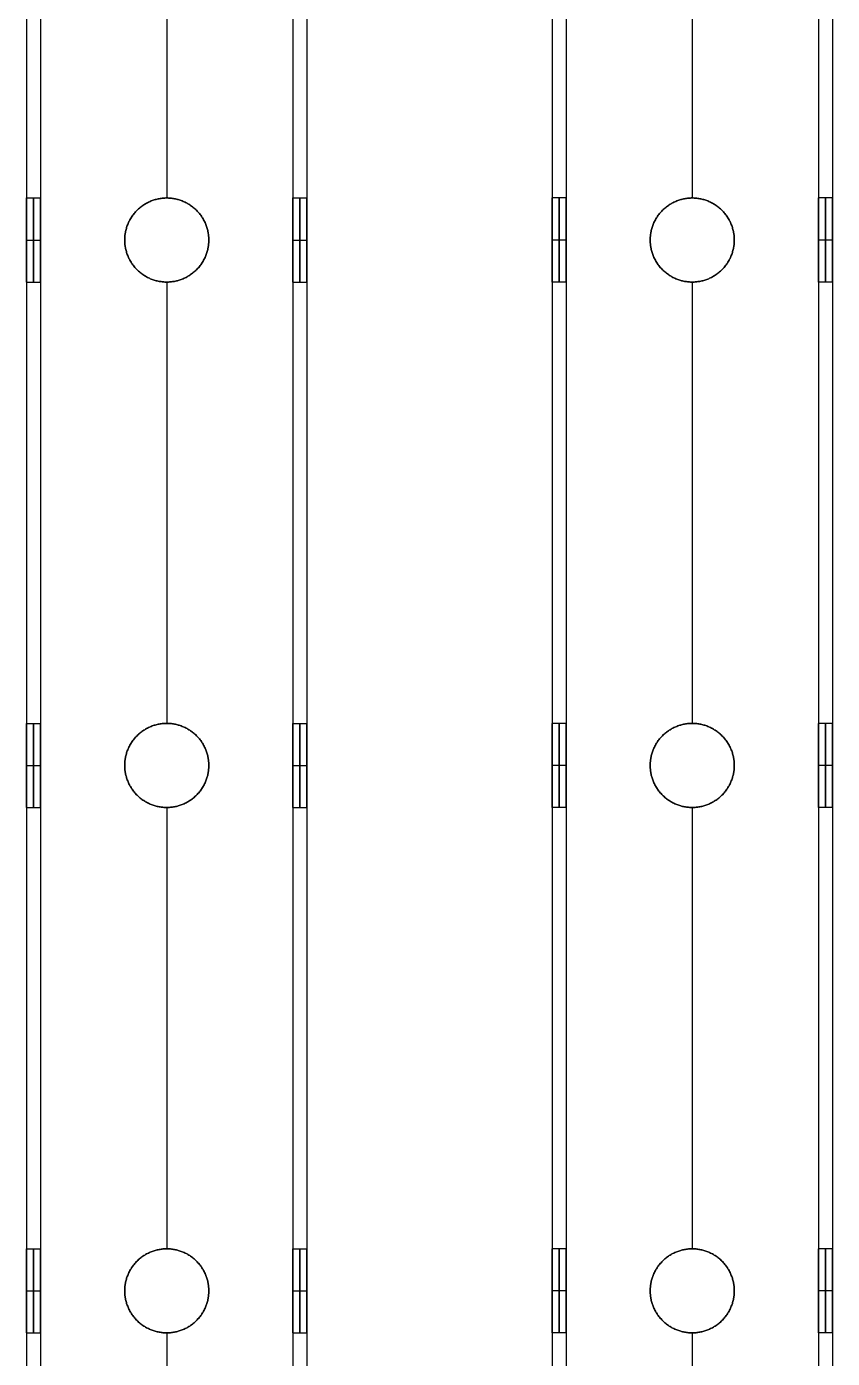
# Model space of a CAD drawing. Header units: millimetres. Extents: x -5956 to -4640, y -5088 to -3772.
# Drawn here: x -5355.6 to -5240.6, y -4327 to -4136.9 of the extents above; entities that cross this region are included whole.
import ezdxf

# ---------------------------------------------------------------- set-up
doc = ezdxf.new("R2010")
doc.units = ezdxf.units.MM
doc.header["$MEASUREMENT"] = 0
doc.layers.add('staal', color=5, linetype='Continuous', true_color=0x0000ff)

msp = doc.modelspace()

# ---------------------------------------------------------------- linework, layer by layer
at = {"layer": 'staal'}
for p, q in [((-5355.61, -4161.39, -404.81), (-5353.61, -4161.39, -404.81)), ((-5335.61, -4161.39, -422.81), (-5335.61, -4161.39, -424.81)), ((-5335.61, -4161.39, -384.81), (-5335.61, -4161.39, -386.81)), ((-5317.61, -4161.39, -404.81), (-5315.61, -4161.39, -404.81)), ((-5278.61, -4161.39, 1641.01), (-5280.61, -4161.39, 1641.01)), ((-5260.61, -4161.39, 1623.01), (-5260.61, -4161.39, 1621.01)), ((-5260.61, -4161.39, 1661.01), (-5260.61, -4161.39, 1659.01)), ((-5240.61, -4161.39, 1641.01), (-5242.61, -4161.39, 1641.01)), ((-5355.61, -4167.39, -398.81), (-5353.61, -4167.39, -398.81)), ((-5355.61, -4167.39, -410.81), (-5353.61, -4167.39, -410.81)), ((-5341.61, -4167.39, -422.81), (-5341.61, -4167.39, -424.81)), ((-5341.61, -4167.39, -384.81), (-5341.61, -4167.39, -386.81)), ((-5329.61, -4167.39, -422.81), (-5329.61, -4167.39, -424.81)), ((-5329.61, -4167.39, -384.81), (-5329.61, -4167.39, -386.81)), ((-5317.61, -4167.39, -398.81), (-5315.61, -4167.39, -398.81)), ((-5317.61, -4167.39, -410.81), (-5315.61, -4167.39, -410.81)), ((-5278.61, -4167.39, 1647.01), (-5280.61, -4167.39, 1647.01)), ((-5278.61, -4167.39, 1635.01), (-5280.61, -4167.39, 1635.01)), ((-5266.61, -4167.39, 1623.01), (-5266.61, -4167.39, 1621.01)), ((-5266.61, -4167.39, 1661.01), (-5266.61, -4167.39, 1659.01)), ((-5254.61, -4167.39, 1623.01), (-5254.61, -4167.39, 1621.01)), ((-5254.61, -4167.39, 1661.01), (-5254.61, -4167.39, 1659.01)), ((-5240.61, -4167.39, 1647.01), (-5242.61, -4167.39, 1647.01)), ((-5240.61, -4167.39, 1635.01), (-5242.61, -4167.39, 1635.01)), ((-5355.61, -4173.39, -404.81), (-5353.61, -4173.39, -404.81)), ((-5335.61, -4173.39, -422.81), (-5335.61, -4173.39, -424.81)), ((-5335.61, -4173.39, -384.81), (-5335.61, -4173.39, -386.81)), ((-5317.61, -4173.39, -404.81), (-5315.61, -4173.39, -404.81)), ((-5278.61, -4173.39, 1641.01), (-5280.61, -4173.39, 1641.01)), ((-5260.61, -4173.39, 1623.01), (-5260.61, -4173.39, 1621.01)), ((-5260.61, -4173.39, 1661.01), (-5260.61, -4173.39, 1659.01)), ((-5240.61, -4173.39, 1641.01), (-5242.61, -4173.39, 1641.01)), ((-5355.61, -4236.39, -404.81), (-5353.61, -4236.39, -404.81)), ((-5335.61, -4236.39, -422.81), (-5335.61, -4236.39, -424.81)), ((-5335.61, -4236.39, -384.81), (-5335.61, -4236.39, -386.81)), ((-5317.61, -4236.39, -404.81), (-5315.61, -4236.39, -404.81)), ((-5278.61, -4236.39, 1641.01), (-5280.61, -4236.39, 1641.01)), ((-5260.61, -4236.39, 1623.01), (-5260.61, -4236.39, 1621.01)), ((-5260.61, -4236.39, 1661.01), (-5260.61, -4236.39, 1659.01)), ((-5240.61, -4236.39, 1641.01), (-5242.61, -4236.39, 1641.01)), ((-5355.61, -4242.39, -398.81), (-5353.61, -4242.39, -398.81)), ((-5355.61, -4242.39, -410.81), (-5353.61, -4242.39, -410.81)), ((-5341.61, -4242.39, -422.81), (-5341.61, -4242.39, -424.81)), ((-5341.61, -4242.39, -384.81), (-5341.61, -4242.39, -386.81)), ((-5329.61, -4242.39, -422.81), (-5329.61, -4242.39, -424.81)), ((-5329.61, -4242.39, -384.81), (-5329.61, -4242.39, -386.81)), ((-5317.61, -4242.39, -398.81), (-5315.61, -4242.39, -398.81)), ((-5317.61, -4242.39, -410.81), (-5315.61, -4242.39, -410.81)), ((-5278.61, -4242.39, 1647.01), (-5280.61, -4242.39, 1647.01)), ((-5278.61, -4242.39, 1635.01), (-5280.61, -4242.39, 1635.01)), ((-5266.61, -4242.39, 1623.01), (-5266.61, -4242.39, 1621.01)), ((-5266.61, -4242.39, 1661.01), (-5266.61, -4242.39, 1659.01)), ((-5254.61, -4242.39, 1623.01), (-5254.61, -4242.39, 1621.01)), ((-5254.61, -4242.39, 1661.01), (-5254.61, -4242.39, 1659.01)), ((-5240.61, -4242.39, 1647.01), (-5242.61, -4242.39, 1647.01)), ((-5240.61, -4242.39, 1635.01), (-5242.61, -4242.39, 1635.01)), ((-5355.61, -4248.39, -404.81), (-5353.61, -4248.39, -404.81)), ((-5335.61, -4248.39, -422.81), (-5335.61, -4248.39, -424.81)), ((-5335.61, -4248.39, -384.81), (-5335.61, -4248.39, -386.81)), ((-5317.61, -4248.39, -404.81), (-5315.61, -4248.39, -404.81)), ((-5278.61, -4248.39, 1641.01), (-5280.61, -4248.39, 1641.01)), ((-5260.61, -4248.39, 1623.01), (-5260.61, -4248.39, 1621.01)), ((-5260.61, -4248.39, 1661.01), (-5260.61, -4248.39, 1659.01)), ((-5240.61, -4248.39, 1641.01), (-5242.61, -4248.39, 1641.01)), ((-5355.61, -4311.39, -404.81), (-5353.61, -4311.39, -404.81)), ((-5335.61, -4311.39, -422.81), (-5335.61, -4311.39, -424.81)), ((-5335.61, -4311.39, -384.81), (-5335.61, -4311.39, -386.81)), ((-5317.61, -4311.39, -404.81), (-5315.61, -4311.39, -404.81)), ((-5278.61, -4311.39, 1641.01), (-5280.61, -4311.39, 1641.01)), ((-5260.61, -4311.39, 1623.01), (-5260.61, -4311.39, 1621.01)), ((-5260.61, -4311.39, 1661.01), (-5260.61, -4311.39, 1659.01)), ((-5240.61, -4311.39, 1641.01), (-5242.61, -4311.39, 1641.01)), ((-5355.61, -4317.39, -398.81), (-5353.61, -4317.39, -398.81)), ((-5355.61, -4317.39, -410.81), (-5353.61, -4317.39, -410.81)), ((-5341.61, -4317.39, -422.81), (-5341.61, -4317.39, -424.81)), ((-5341.61, -4317.39, -384.81), (-5341.61, -4317.39, -386.81)), ((-5329.61, -4317.39, -422.81), (-5329.61, -4317.39, -424.81)), ((-5329.61, -4317.39, -384.81), (-5329.61, -4317.39, -386.81)), ((-5317.61, -4317.39, -398.81), (-5315.61, -4317.39, -398.81)), ((-5317.61, -4317.39, -410.81), (-5315.61, -4317.39, -410.81)), ((-5278.61, -4317.39, 1647.01), (-5280.61, -4317.39, 1647.01)), ((-5278.61, -4317.39, 1635.01), (-5280.61, -4317.39, 1635.01)), ((-5266.61, -4317.39, 1623.01), (-5266.61, -4317.39, 1621.01)), ((-5266.61, -4317.39, 1661.01), (-5266.61, -4317.39, 1659.01)), ((-5254.61, -4317.39, 1623.01), (-5254.61, -4317.39, 1621.01)), ((-5254.61, -4317.39, 1661.01), (-5254.61, -4317.39, 1659.01)), ((-5240.61, -4317.39, 1647.01), (-5242.61, -4317.39, 1647.01)), ((-5240.61, -4317.39, 1635.01), (-5242.61, -4317.39, 1635.01)), ((-5355.61, -4323.39, -404.81), (-5353.61, -4323.39, -404.81)), ((-5335.61, -4323.39, -422.81), (-5335.61, -4323.39, -424.81)), ((-5335.61, -4323.39, -384.81), (-5335.61, -4323.39, -386.81)), ((-5317.61, -4323.39, -404.81), (-5315.61, -4323.39, -404.81)), ((-5278.61, -4323.39, 1641.01), (-5280.61, -4323.39, 1641.01)), ((-5260.61, -4323.39, 1623.01), (-5260.61, -4323.39, 1621.01)), ((-5260.61, -4323.39, 1661.01), (-5260.61, -4323.39, 1659.01)), ((-5240.61, -4323.39, 1641.01), (-5242.61, -4323.39, 1641.01))]:
    msp.add_line(p, q, dxfattribs=at)
for points in [[(-5355.61, -3811.89, -424.81), (-5355.61, -4129.64, -424.81), (-5355.61, -4447.39, -424.81)], [(-5355.61, -3811.89, -384.81), (-5355.61, -4129.64, -384.81), (-5355.61, -4447.39, -384.81)], [(-5353.61, -3811.89, -422.81), (-5353.61, -4129.64, -422.81), (-5353.61, -4447.39, -422.81)], [(-5353.61, -3811.89, -386.81), (-5353.61, -4129.64, -386.81), (-5353.61, -4447.39, -386.81)], [(-5317.61, -3811.89, -422.81), (-5317.61, -4129.64, -422.81), (-5317.61, -4447.39, -422.81)], [(-5317.61, -3811.89, -386.81), (-5317.61, -4129.64, -386.81), (-5317.61, -4447.39, -386.81)], [(-5315.61, -3811.89, -424.81), (-5315.61, -4129.64, -424.81), (-5315.61, -4447.39, -424.81)], [(-5315.61, -3811.89, -384.81), (-5315.61, -4129.64, -384.81), (-5315.61, -4447.39, -384.81)], [(-5280.61, -3811.89, 1621.01), (-5280.61, -4129.64, 1621.01), (-5280.61, -4447.39, 1621.01)], [(-5280.61, -3811.89, 1661.01), (-5280.61, -4129.64, 1661.01), (-5280.61, -4447.39, 1661.01)], [(-5278.61, -3811.89, 1623.01), (-5278.61, -4129.64, 1623.01), (-5278.61, -4447.39, 1623.01)], [(-5278.61, -3811.89, 1659.01), (-5278.61, -4129.64, 1659.01), (-5278.61, -4447.39, 1659.01)], [(-5242.61, -3811.89, 1623.01), (-5242.61, -4129.64, 1623.01), (-5242.61, -4447.39, 1623.01)], [(-5242.61, -3811.89, 1659.01), (-5242.61, -4129.64, 1659.01), (-5242.61, -4447.39, 1659.01)], [(-5240.61, -3811.89, 1621.01), (-5240.61, -4129.64, 1621.01), (-5240.61, -4447.39, 1621.01)], [(-5240.61, -3811.89, 1661.01), (-5240.61, -4129.64, 1661.01), (-5240.61, -4447.39, 1661.01)], [(-5355.61, -4098.39, -404.81), (-5355.61, -4129.89, -404.81), (-5355.61, -4161.39, -404.81)], [(-5353.61, -4098.39, -404.81), (-5353.61, -4129.89, -404.81), (-5353.61, -4161.39, -404.81)], [(-5335.61, -4098.39, -424.81), (-5335.61, -4129.89, -424.81), (-5335.61, -4161.39, -424.81)], [(-5335.61, -4098.39, -384.81), (-5335.61, -4129.89, -384.81), (-5335.61, -4161.39, -384.81)], [(-5335.61, -4098.39, -422.81), (-5335.61, -4129.89, -422.81), (-5335.61, -4161.39, -422.81)], [(-5335.61, -4098.39, -386.81), (-5335.61, -4129.89, -386.81), (-5335.61, -4161.39, -386.81)], [(-5317.61, -4098.39, -404.81), (-5317.61, -4129.89, -404.81), (-5317.61, -4161.39, -404.81)], [(-5315.61, -4098.39, -404.81), (-5315.61, -4129.89, -404.81), (-5315.61, -4161.39, -404.81)], [(-5280.61, -4098.39, 1641.01), (-5280.61, -4129.89, 1641.01), (-5280.61, -4161.39, 1641.01)], [(-5278.61, -4098.39, 1641.01), (-5278.61, -4129.89, 1641.01), (-5278.61, -4161.39, 1641.01)], [(-5260.61, -4098.39, 1621.01), (-5260.61, -4129.89, 1621.01), (-5260.61, -4161.39, 1621.01)], [(-5260.61, -4098.39, 1661.01), (-5260.61, -4129.89, 1661.01), (-5260.61, -4161.39, 1661.01)], [(-5260.61, -4098.39, 1623.01), (-5260.61, -4129.89, 1623.01), (-5260.61, -4161.39, 1623.01)], [(-5260.61, -4098.39, 1659.01), (-5260.61, -4129.89, 1659.01), (-5260.61, -4161.39, 1659.01)], [(-5242.61, -4098.39, 1641.01), (-5242.61, -4129.89, 1641.01), (-5242.61, -4161.39, 1641.01)], [(-5240.61, -4098.39, 1641.01), (-5240.61, -4129.89, 1641.01), (-5240.61, -4161.39, 1641.01)], [(-5355.61, -4173.39, -404.81), (-5355.61, -4204.89, -404.81), (-5355.61, -4236.39, -404.81)], [(-5353.61, -4173.39, -404.81), (-5353.61, -4204.89, -404.81), (-5353.61, -4236.39, -404.81)], [(-5335.61, -4173.39, -424.81), (-5335.61, -4204.89, -424.81), (-5335.61, -4236.39, -424.81)], [(-5335.61, -4173.39, -384.81), (-5335.61, -4204.89, -384.81), (-5335.61, -4236.39, -384.81)], [(-5335.61, -4173.39, -422.81), (-5335.61, -4204.89, -422.81), (-5335.61, -4236.39, -422.81)], [(-5335.61, -4173.39, -386.81), (-5335.61, -4204.89, -386.81), (-5335.61, -4236.39, -386.81)], [(-5317.61, -4173.39, -404.81), (-5317.61, -4204.89, -404.81), (-5317.61, -4236.39, -404.81)], [(-5315.61, -4173.39, -404.81), (-5315.61, -4204.89, -404.81), (-5315.61, -4236.39, -404.81)], [(-5280.61, -4173.39, 1641.01), (-5280.61, -4204.89, 1641.01), (-5280.61, -4236.39, 1641.01)], [(-5278.61, -4173.39, 1641.01), (-5278.61, -4204.89, 1641.01), (-5278.61, -4236.39, 1641.01)], [(-5260.61, -4173.39, 1621.01), (-5260.61, -4204.89, 1621.01), (-5260.61, -4236.39, 1621.01)], [(-5260.61, -4173.39, 1661.01), (-5260.61, -4204.89, 1661.01), (-5260.61, -4236.39, 1661.01)], [(-5260.61, -4173.39, 1623.01), (-5260.61, -4204.89, 1623.01), (-5260.61, -4236.39, 1623.01)], [(-5260.61, -4173.39, 1659.01), (-5260.61, -4204.89, 1659.01), (-5260.61, -4236.39, 1659.01)], [(-5242.61, -4173.39, 1641.01), (-5242.61, -4204.89, 1641.01), (-5242.61, -4236.39, 1641.01)], [(-5240.61, -4173.39, 1641.01), (-5240.61, -4204.89, 1641.01), (-5240.61, -4236.39, 1641.01)], [(-5355.61, -4248.39, -404.81), (-5355.61, -4279.89, -404.81), (-5355.61, -4311.39, -404.81)], [(-5353.61, -4248.39, -404.81), (-5353.61, -4279.89, -404.81), (-5353.61, -4311.39, -404.81)], [(-5335.61, -4248.39, -424.81), (-5335.61, -4279.89, -424.81), (-5335.61, -4311.39, -424.81)], [(-5335.61, -4248.39, -384.81), (-5335.61, -4279.89, -384.81), (-5335.61, -4311.39, -384.81)], [(-5335.61, -4248.39, -422.81), (-5335.61, -4279.89, -422.81), (-5335.61, -4311.39, -422.81)], [(-5335.61, -4248.39, -386.81), (-5335.61, -4279.89, -386.81), (-5335.61, -4311.39, -386.81)], [(-5317.61, -4248.39, -404.81), (-5317.61, -4279.89, -404.81), (-5317.61, -4311.39, -404.81)], [(-5315.61, -4248.39, -404.81), (-5315.61, -4279.89, -404.81), (-5315.61, -4311.39, -404.81)], [(-5280.61, -4248.39, 1641.01), (-5280.61, -4279.89, 1641.01), (-5280.61, -4311.39, 1641.01)], [(-5278.61, -4248.39, 1641.01), (-5278.61, -4279.89, 1641.01), (-5278.61, -4311.39, 1641.01)], [(-5260.61, -4248.39, 1621.01), (-5260.61, -4279.89, 1621.01), (-5260.61, -4311.39, 1621.01)], [(-5260.61, -4248.39, 1661.01), (-5260.61, -4279.89, 1661.01), (-5260.61, -4311.39, 1661.01)], [(-5260.61, -4248.39, 1623.01), (-5260.61, -4279.89, 1623.01), (-5260.61, -4311.39, 1623.01)], [(-5260.61, -4248.39, 1659.01), (-5260.61, -4279.89, 1659.01), (-5260.61, -4311.39, 1659.01)], [(-5242.61, -4248.39, 1641.01), (-5242.61, -4279.89, 1641.01), (-5242.61, -4311.39, 1641.01)], [(-5240.61, -4248.39, 1641.01), (-5240.61, -4279.89, 1641.01), (-5240.61, -4311.39, 1641.01)], [(-5355.61, -4323.39, -404.81), (-5355.61, -4354.89, -404.81), (-5355.61, -4386.39, -404.81)], [(-5353.61, -4323.39, -404.81), (-5353.61, -4354.89, -404.81), (-5353.61, -4386.39, -404.81)], [(-5335.61, -4323.39, -424.81), (-5335.61, -4354.89, -424.81), (-5335.61, -4386.39, -424.81)], [(-5335.61, -4323.39, -384.81), (-5335.61, -4354.89, -384.81), (-5335.61, -4386.39, -384.81)], [(-5335.61, -4323.39, -422.81), (-5335.61, -4354.89, -422.81), (-5335.61, -4386.39, -422.81)], [(-5335.61, -4323.39, -386.81), (-5335.61, -4354.89, -386.81), (-5335.61, -4386.39, -386.81)], [(-5317.61, -4323.39, -404.81), (-5317.61, -4354.89, -404.81), (-5317.61, -4386.39, -404.81)], [(-5315.61, -4323.39, -404.81), (-5315.61, -4354.89, -404.81), (-5315.61, -4386.39, -404.81)], [(-5280.61, -4323.39, 1641.01), (-5280.61, -4354.89, 1641.01), (-5280.61, -4386.39, 1641.01)], [(-5278.61, -4323.39, 1641.01), (-5278.61, -4354.89, 1641.01), (-5278.61, -4386.39, 1641.01)], [(-5260.61, -4323.39, 1621.01), (-5260.61, -4354.89, 1621.01), (-5260.61, -4386.39, 1621.01)], [(-5260.61, -4323.39, 1661.01), (-5260.61, -4354.89, 1661.01), (-5260.61, -4386.39, 1661.01)], [(-5260.61, -4323.39, 1623.01), (-5260.61, -4354.89, 1623.01), (-5260.61, -4386.39, 1623.01)], [(-5260.61, -4323.39, 1659.01), (-5260.61, -4354.89, 1659.01), (-5260.61, -4386.39, 1659.01)], [(-5242.61, -4323.39, 1641.01), (-5242.61, -4354.89, 1641.01), (-5242.61, -4386.39, 1641.01)], [(-5240.61, -4323.39, 1641.01), (-5240.61, -4354.89, 1641.01), (-5240.61, -4386.39, 1641.01)]]:
    msp.add_open_spline(points, degree=2, dxfattribs=at)
for points, weights, knots in [([(-5355.61, -4167.39, -398.81), (-5355.61, -4173.39, -398.81), (-5355.61, -4173.39, -404.81), (-5355.61, -4173.39, -410.81), (-5355.61, -4167.39, -410.81), (-5355.61, -4161.39, -410.81), (-5355.61, -4161.39, -404.81), (-5355.61, -4161.39, -398.81), (-5355.61, -4167.39, -398.81)], [1, 0.707106781187, 1, 0.707106781187, 1, 0.707106781187, 1, 0.707106781187, 1], [0, 0, 0, 7.853982, 7.853982, 15.707963, 15.707963, 23.561945, 23.561945, 31.415927, 31.415927, 31.415927]), ([(-5354.61, -4167.39, -398.81), (-5354.61, -4173.39, -398.81), (-5354.61, -4173.39, -404.81), (-5354.61, -4173.39, -410.81), (-5354.61, -4167.39, -410.81), (-5354.61, -4161.39, -410.81), (-5354.61, -4161.39, -404.81), (-5354.61, -4161.39, -398.81), (-5354.61, -4167.39, -398.81)], [1, 0.707106781187, 1, 0.707106781187, 1, 0.707106781187, 1, 0.707106781187, 1], [0, 0, 0, 7.853982, 7.853982, 15.707963, 15.707963, 23.561945, 23.561945, 31.415927, 31.415927, 31.415927]), ([(-5353.61, -4167.39, -398.81), (-5353.61, -4161.39, -398.81), (-5353.61, -4161.39, -404.81), (-5353.61, -4161.39, -410.81), (-5353.61, -4167.39, -410.81), (-5353.61, -4173.39, -410.81), (-5353.61, -4173.39, -404.81), (-5353.61, -4173.39, -398.81), (-5353.61, -4167.39, -398.81)], [1, 0.707106781187, 1, 0.707106781187, 1, 0.707106781187, 1, 0.707106851018, 0.999999860338], [-31.415927, -31.415927, -31.415927, -23.561944, -23.561944, -15.707962, -15.707962, -7.85398, -7.85398, 0, 0, 0]), ([(-5329.61, -4167.39, -424.81), (-5329.61, -4161.39, -424.81), (-5335.61, -4161.39, -424.81), (-5341.61, -4161.39, -424.81), (-5341.61, -4167.39, -424.81), (-5341.61, -4173.39, -424.81), (-5335.61, -4173.39, -424.81), (-5329.61, -4173.39, -424.81), (-5329.61, -4167.39, -424.81)], [1, 0.707106781187, 1, 0.707106781187, 1, 0.707106781187, 1, 0.707106781187, 1], [-31.415927, -31.415927, -31.415927, -23.561945, -23.561945, -15.707963, -15.707963, -7.853982, -7.853982, 0, 0, 0]), ([(-5329.61, -4167.39, -384.81), (-5329.61, -4173.39, -384.81), (-5335.61, -4173.39, -384.81), (-5341.61, -4173.39, -384.81), (-5341.61, -4167.39, -384.81), (-5341.61, -4161.39, -384.81), (-5335.61, -4161.39, -384.81), (-5329.61, -4161.39, -384.81), (-5329.61, -4167.39, -384.81)], [1, 0.707106781187, 1, 0.707106781187, 1, 0.707106781187, 1, 0.707106781187, 1], [0, 0, 0, 7.853982, 7.853982, 15.707963, 15.707963, 23.561945, 23.561945, 31.415927, 31.415927, 31.415927]), ([(-5329.61, -4167.39, -422.81), (-5329.61, -4173.39, -422.81), (-5335.61, -4173.39, -422.81), (-5341.61, -4173.39, -422.81), (-5341.61, -4167.39, -422.81), (-5341.61, -4161.39, -422.81), (-5335.61, -4161.39, -422.81), (-5329.61, -4161.39, -422.81), (-5329.61, -4167.39, -422.81)], [1, 0.707106781187, 1, 0.707106781187, 1, 0.707106781187, 1, 0.707106781187, 1], [0, 0, 0, 7.853982, 7.853982, 15.707963, 15.707963, 23.561945, 23.561945, 31.415927, 31.415927, 31.415927]), ([(-5329.61, -4167.39, -386.81), (-5329.61, -4161.39, -386.81), (-5335.61, -4161.39, -386.81), (-5341.61, -4161.39, -386.81), (-5341.61, -4167.39, -386.81), (-5341.61, -4173.39, -386.81), (-5335.61, -4173.39, -386.81), (-5329.61, -4173.39, -386.81), (-5329.61, -4167.39, -386.81)], [1, 0.707106781187, 1, 0.707106781187, 1, 0.707106781187, 1, 0.707106781187, 1], [-31.415927, -31.415927, -31.415927, -23.561945, -23.561945, -15.707963, -15.707963, -7.853982, -7.853982, 0, 0, 0]), ([(-5329.61, -4167.39, -423.81), (-5329.61, -4173.39, -423.81), (-5335.61, -4173.39, -423.81), (-5341.61, -4173.39, -423.81), (-5341.61, -4167.39, -423.81), (-5341.61, -4161.39, -423.81), (-5335.61, -4161.39, -423.81), (-5329.61, -4161.39, -423.81), (-5329.61, -4167.39, -423.81)], [1, 0.707106781187, 1, 0.707106781187, 1, 0.707106781187, 1, 0.707106781187, 1], [0, 0, 0, 7.853982, 7.853982, 15.707963, 15.707963, 23.561945, 23.561945, 31.415927, 31.415927, 31.415927]), ([(-5329.61, -4167.39, -385.81), (-5329.61, -4173.39, -385.81), (-5335.61, -4173.39, -385.81), (-5341.61, -4173.39, -385.81), (-5341.61, -4167.39, -385.81), (-5341.61, -4161.39, -385.81), (-5335.61, -4161.39, -385.81), (-5329.61, -4161.39, -385.81), (-5329.61, -4167.39, -385.81)], [1, 0.707106781187, 1, 0.707106781187, 1, 0.707106781187, 1, 0.707106781187, 1], [0, 0, 0, 7.853982, 7.853982, 15.707963, 15.707963, 23.561945, 23.561945, 31.415927, 31.415927, 31.415927]), ([(-5317.61, -4167.39, -398.81), (-5317.61, -4173.39, -398.81), (-5317.61, -4173.39, -404.81), (-5317.61, -4173.39, -410.81), (-5317.61, -4167.39, -410.81), (-5317.61, -4161.39, -410.81), (-5317.61, -4161.39, -404.81), (-5317.61, -4161.39, -398.81), (-5317.61, -4167.39, -398.81)], [1, 0.707106781187, 1, 0.707106781187, 1, 0.707106781187, 1, 0.707106781187, 1], [0, 0, 0, 7.853982, 7.853982, 15.707963, 15.707963, 23.561945, 23.561945, 31.415927, 31.415927, 31.415927]), ([(-5316.61, -4167.39, -398.81), (-5316.61, -4173.39, -398.81), (-5316.61, -4173.39, -404.81), (-5316.61, -4173.39, -410.81), (-5316.61, -4167.39, -410.81), (-5316.61, -4161.39, -410.81), (-5316.61, -4161.39, -404.81), (-5316.61, -4161.39, -398.81), (-5316.61, -4167.39, -398.81)], [1, 0.707106781187, 1, 0.707106781187, 1, 0.707106781187, 1, 0.707106781187, 1], [0, 0, 0, 7.853982, 7.853982, 15.707963, 15.707963, 23.561945, 23.561945, 31.415927, 31.415927, 31.415927]), ([(-5315.61, -4167.39, -398.81), (-5315.61, -4161.39, -398.81), (-5315.61, -4161.39, -404.81), (-5315.61, -4161.39, -410.81), (-5315.61, -4167.39, -410.81), (-5315.61, -4173.39, -410.81), (-5315.61, -4173.39, -404.81), (-5315.61, -4173.39, -398.81), (-5315.61, -4167.39, -398.81)], [1, 0.707106781187, 1, 0.707106781187, 1, 0.707106781187, 1, 0.707106781187, 1], [-31.415927, -31.415927, -31.415927, -23.561945, -23.561945, -15.707963, -15.707963, -7.853982, -7.853982, 0, 0, 0]), ([(-5280.61, -4167.39, 1647.01), (-5280.61, -4161.39, 1647.01), (-5280.61, -4161.39, 1641.01), (-5280.61, -4161.39, 1635.01), (-5280.61, -4167.39, 1635.01), (-5280.61, -4173.39, 1635.01), (-5280.61, -4173.39, 1641.01), (-5280.61, -4173.39, 1647.01), (-5280.61, -4167.39, 1647.01)], [1, 0.707106781187, 1, 0.707106781187, 1, 0.707106781187, 1, 0.707106781187, 1], [-31.415927, -31.415927, -31.415927, -23.561945, -23.561945, -15.707963, -15.707963, -7.853982, -7.853982, 0, 0, 0]), ([(-5279.61, -4167.39, 1647.01), (-5279.61, -4173.39, 1647.01), (-5279.61, -4173.39, 1641.01), (-5279.61, -4173.39, 1635.01), (-5279.61, -4167.39, 1635.01), (-5279.61, -4161.39, 1635.01), (-5279.61, -4161.39, 1641.01), (-5279.61, -4161.39, 1647.01), (-5279.61, -4167.39, 1647.01)], [1, 0.707106781187, 1, 0.707106781187, 1, 0.707106781187, 1, 0.707106781187, 1], [0, 0, 0, 7.853982, 7.853982, 15.707963, 15.707963, 23.561945, 23.561945, 31.415927, 31.415927, 31.415927]), ([(-5278.61, -4167.39, 1647.01), (-5278.61, -4173.39, 1647.01), (-5278.61, -4173.39, 1641.01), (-5278.61, -4173.39, 1635.01), (-5278.61, -4167.39, 1635.01), (-5278.61, -4161.39, 1635.01), (-5278.61, -4161.39, 1641.01), (-5278.61, -4161.39, 1647.01), (-5278.61, -4167.39, 1647.01)], [1, 0.707106781187, 1, 0.707106781187, 1, 0.707106781187, 1, 0.707106781187, 1], [0, 0, 0, 7.853982, 7.853982, 15.707963, 15.707963, 23.561945, 23.561945, 31.415927, 31.415927, 31.415927]), ([(-5266.61, -4167.39, 1621.01), (-5266.61, -4161.39, 1621.01), (-5260.61, -4161.39, 1621.01), (-5254.61, -4161.39, 1621.01), (-5254.61, -4167.39, 1621.01), (-5254.61, -4173.39, 1621.01), (-5260.61, -4173.39, 1621.01), (-5266.61, -4173.39, 1621.01), (-5266.61, -4167.39, 1621.01)], [1, 0.707106781187, 1, 0.707106781187, 1, 0.707106781187, 1, 0.707106781187, 1], [-31.415927, -31.415927, -31.415927, -23.561945, -23.561945, -15.707963, -15.707963, -7.853982, -7.853982, 0, 0, 0]), ([(-5266.61, -4167.39, 1661.01), (-5266.61, -4173.39, 1661.01), (-5260.61, -4173.39, 1661.01), (-5254.61, -4173.39, 1661.01), (-5254.61, -4167.39, 1661.01), (-5254.61, -4161.39, 1661.01), (-5260.61, -4161.39, 1661.01), (-5266.61, -4161.39, 1661.01), (-5266.61, -4167.39, 1661.01)], [1, 0.707106781187, 1, 0.707106781187, 1, 0.707106781187, 1, 0.707106781187, 1], [0, 0, 0, 7.853982, 7.853982, 15.707963, 15.707963, 23.561945, 23.561945, 31.415927, 31.415927, 31.415927]), ([(-5266.61, -4167.39, 1623.01), (-5266.61, -4173.39, 1623.01), (-5260.61, -4173.39, 1623.01), (-5254.61, -4173.39, 1623.01), (-5254.61, -4167.39, 1623.01), (-5254.61, -4161.39, 1623.01), (-5260.61, -4161.39, 1623.01), (-5266.61, -4161.39, 1623.01), (-5266.61, -4167.39, 1623.01)], [1, 0.707106781187, 1, 0.707106781187, 1, 0.707106781187, 1, 0.707106781187, 1], [0, 0, 0, 7.853982, 7.853982, 15.707963, 15.707963, 23.561945, 23.561945, 31.415927, 31.415927, 31.415927]), ([(-5266.61, -4167.39, 1659.01), (-5266.61, -4161.39, 1659.01), (-5260.61, -4161.39, 1659.01), (-5254.61, -4161.39, 1659.01), (-5254.61, -4167.39, 1659.01), (-5254.61, -4173.39, 1659.01), (-5260.61, -4173.39, 1659.01), (-5266.61, -4173.39, 1659.01), (-5266.61, -4167.39, 1659.01)], [1, 0.707106781187, 1, 0.707106781187, 1, 0.707106781187, 1, 0.707106781187, 1], [-31.415927, -31.415927, -31.415927, -23.561945, -23.561945, -15.707963, -15.707963, -7.853982, -7.853982, 0, 0, 0]), ([(-5266.61, -4167.39, 1622.01), (-5266.61, -4173.39, 1622.01), (-5260.61, -4173.39, 1622.01), (-5254.61, -4173.39, 1622.01), (-5254.61, -4167.39, 1622.01), (-5254.61, -4161.39, 1622.01), (-5260.61, -4161.39, 1622.01), (-5266.61, -4161.39, 1622.01), (-5266.61, -4167.39, 1622.01)], [1, 0.707106781187, 1, 0.707106781187, 1, 0.707106781187, 1, 0.707106781187, 1], [0, 0, 0, 7.853982, 7.853982, 15.707963, 15.707963, 23.561945, 23.561945, 31.415927, 31.415927, 31.415927]), ([(-5266.61, -4167.39, 1660.01), (-5266.61, -4173.39, 1660.01), (-5260.61, -4173.39, 1660.01), (-5254.61, -4173.39, 1660.01), (-5254.61, -4167.39, 1660.01), (-5254.61, -4161.39, 1660.01), (-5260.61, -4161.39, 1660.01), (-5266.61, -4161.39, 1660.01), (-5266.61, -4167.39, 1660.01)], [1, 0.707106781187, 1, 0.707106781187, 1, 0.707106781187, 1, 0.707106781187, 1], [0, 0, 0, 7.853982, 7.853982, 15.707963, 15.707963, 23.561945, 23.561945, 31.415927, 31.415927, 31.415927]), ([(-5242.61, -4167.39, 1647.01), (-5242.61, -4161.39, 1647.01), (-5242.61, -4161.39, 1641.01), (-5242.61, -4161.39, 1635.01), (-5242.61, -4167.39, 1635.01), (-5242.61, -4173.39, 1635.01), (-5242.61, -4173.39, 1641.01), (-5242.61, -4173.39, 1647.01), (-5242.61, -4167.39, 1647.01)], [1, 0.707106781187, 1, 0.707106781187, 1, 0.707106781187, 1, 0.707106851018, 0.999999860338], [-31.415927, -31.415927, -31.415927, -23.561944, -23.561944, -15.707962, -15.707962, -7.85398, -7.85398, 0, 0, 0]), ([(-5241.61, -4167.39, 1647.01), (-5241.61, -4173.39, 1647.01), (-5241.61, -4173.39, 1641.01), (-5241.61, -4173.39, 1635.01), (-5241.61, -4167.39, 1635.01), (-5241.61, -4161.39, 1635.01), (-5241.61, -4161.39, 1641.01), (-5241.61, -4161.39, 1647.01), (-5241.61, -4167.39, 1647.01)], [1, 0.707106781187, 1, 0.707106781187, 1, 0.707106781187, 1, 0.707106781187, 1], [0, 0, 0, 7.853982, 7.853982, 15.707963, 15.707963, 23.561945, 23.561945, 31.415927, 31.415927, 31.415927]), ([(-5240.61, -4167.39, 1647.01), (-5240.61, -4173.39, 1647.01), (-5240.61, -4173.39, 1641.01), (-5240.61, -4173.39, 1635.01), (-5240.61, -4167.39, 1635.01), (-5240.61, -4161.39, 1635.01), (-5240.61, -4161.39, 1641.01), (-5240.61, -4161.39, 1647.01), (-5240.61, -4167.39, 1647.01)], [1, 0.707106781187, 1, 0.707106781187, 1, 0.707106781187, 1, 0.707106781187, 1], [0, 0, 0, 7.853982, 7.853982, 15.707963, 15.707963, 23.561945, 23.561945, 31.415927, 31.415927, 31.415927]), ([(-5355.61, -4242.39, -398.81), (-5355.61, -4248.39, -398.81), (-5355.61, -4248.39, -404.81), (-5355.61, -4248.39, -410.81), (-5355.61, -4242.39, -410.81), (-5355.61, -4236.39, -410.81), (-5355.61, -4236.39, -404.81), (-5355.61, -4236.39, -398.81), (-5355.61, -4242.39, -398.81)], [1, 0.707106781187, 1, 0.707106781187, 1, 0.707106781187, 1, 0.707106781187, 1], [0, 0, 0, 7.853982, 7.853982, 15.707963, 15.707963, 23.561945, 23.561945, 31.415927, 31.415927, 31.415927]), ([(-5354.61, -4242.39, -398.81), (-5354.61, -4248.39, -398.81), (-5354.61, -4248.39, -404.81), (-5354.61, -4248.39, -410.81), (-5354.61, -4242.39, -410.81), (-5354.61, -4236.39, -410.81), (-5354.61, -4236.39, -404.81), (-5354.61, -4236.39, -398.81), (-5354.61, -4242.39, -398.81)], [1, 0.707106781187, 1, 0.707106781187, 1, 0.707106781187, 1, 0.707106781187, 1], [0, 0, 0, 7.853982, 7.853982, 15.707963, 15.707963, 23.561945, 23.561945, 31.415927, 31.415927, 31.415927]), ([(-5353.61, -4242.39, -398.81), (-5353.61, -4236.39, -398.81), (-5353.61, -4236.39, -404.81), (-5353.61, -4236.39, -410.81), (-5353.61, -4242.39, -410.81), (-5353.61, -4248.39, -410.81), (-5353.61, -4248.39, -404.81), (-5353.61, -4248.39, -398.81), (-5353.61, -4242.39, -398.81)], [1, 0.707106781187, 1, 0.707106781187, 1, 0.707106781187, 1, 0.707106851018, 0.999999860338], [-31.415927, -31.415927, -31.415927, -23.561944, -23.561944, -15.707962, -15.707962, -7.85398, -7.85398, 0, 0, 0]), ([(-5329.61, -4242.39, -424.81), (-5329.61, -4236.39, -424.81), (-5335.61, -4236.39, -424.81), (-5341.61, -4236.39, -424.81), (-5341.61, -4242.39, -424.81), (-5341.61, -4248.39, -424.81), (-5335.61, -4248.39, -424.81), (-5329.61, -4248.39, -424.81), (-5329.61, -4242.39, -424.81)], [1, 0.707106781187, 1, 0.707106781187, 1, 0.707106781187, 1, 0.707106781187, 1], [-31.415927, -31.415927, -31.415927, -23.561945, -23.561945, -15.707963, -15.707963, -7.853982, -7.853982, 0, 0, 0]), ([(-5329.61, -4242.39, -384.81), (-5329.61, -4248.39, -384.81), (-5335.61, -4248.39, -384.81), (-5341.61, -4248.39, -384.81), (-5341.61, -4242.39, -384.81), (-5341.61, -4236.39, -384.81), (-5335.61, -4236.39, -384.81), (-5329.61, -4236.39, -384.81), (-5329.61, -4242.39, -384.81)], [1, 0.707106781187, 1, 0.707106781187, 1, 0.707106781187, 1, 0.707106781187, 1], [0, 0, 0, 7.853982, 7.853982, 15.707963, 15.707963, 23.561945, 23.561945, 31.415927, 31.415927, 31.415927]), ([(-5329.61, -4242.39, -422.81), (-5329.61, -4248.39, -422.81), (-5335.61, -4248.39, -422.81), (-5341.61, -4248.39, -422.81), (-5341.61, -4242.39, -422.81), (-5341.61, -4236.39, -422.81), (-5335.61, -4236.39, -422.81), (-5329.61, -4236.39, -422.81), (-5329.61, -4242.39, -422.81)], [1, 0.707106781187, 1, 0.707106781187, 1, 0.707106781187, 1, 0.707106781187, 1], [0, 0, 0, 7.853982, 7.853982, 15.707963, 15.707963, 23.561945, 23.561945, 31.415927, 31.415927, 31.415927]), ([(-5329.61, -4242.39, -386.81), (-5329.61, -4236.39, -386.81), (-5335.61, -4236.39, -386.81), (-5341.61, -4236.39, -386.81), (-5341.61, -4242.39, -386.81), (-5341.61, -4248.39, -386.81), (-5335.61, -4248.39, -386.81), (-5329.61, -4248.39, -386.81), (-5329.61, -4242.39, -386.81)], [1, 0.707106781187, 1, 0.707106781187, 1, 0.707106781187, 1, 0.707106781187, 1], [-31.415927, -31.415927, -31.415927, -23.561945, -23.561945, -15.707963, -15.707963, -7.853982, -7.853982, 0, 0, 0]), ([(-5329.61, -4242.39, -423.81), (-5329.61, -4248.39, -423.81), (-5335.61, -4248.39, -423.81), (-5341.61, -4248.39, -423.81), (-5341.61, -4242.39, -423.81), (-5341.61, -4236.39, -423.81), (-5335.61, -4236.39, -423.81), (-5329.61, -4236.39, -423.81), (-5329.61, -4242.39, -423.81)], [1, 0.707106781187, 1, 0.707106781187, 1, 0.707106781187, 1, 0.707106781187, 1], [0, 0, 0, 7.853982, 7.853982, 15.707963, 15.707963, 23.561945, 23.561945, 31.415927, 31.415927, 31.415927]), ([(-5329.61, -4242.39, -385.81), (-5329.61, -4248.39, -385.81), (-5335.61, -4248.39, -385.81), (-5341.61, -4248.39, -385.81), (-5341.61, -4242.39, -385.81), (-5341.61, -4236.39, -385.81), (-5335.61, -4236.39, -385.81), (-5329.61, -4236.39, -385.81), (-5329.61, -4242.39, -385.81)], [1, 0.707106781187, 1, 0.707106781187, 1, 0.707106781187, 1, 0.707106781187, 1], [0, 0, 0, 7.853982, 7.853982, 15.707963, 15.707963, 23.561945, 23.561945, 31.415927, 31.415927, 31.415927]), ([(-5317.61, -4242.39, -398.81), (-5317.61, -4248.39, -398.81), (-5317.61, -4248.39, -404.81), (-5317.61, -4248.39, -410.81), (-5317.61, -4242.39, -410.81), (-5317.61, -4236.39, -410.81), (-5317.61, -4236.39, -404.81), (-5317.61, -4236.39, -398.81), (-5317.61, -4242.39, -398.81)], [0.999999860338, 0.707106851018, 1, 0.707106781187, 1, 0.707106781187, 1, 0.707106851018, 0.999999860338], [0, 0, 0, 7.853981, 7.853981, 15.707963, 15.707963, 23.561946, 23.561946, 31.415927, 31.415927, 31.415927]), ([(-5316.61, -4242.39, -398.81), (-5316.61, -4248.39, -398.81), (-5316.61, -4248.39, -404.81), (-5316.61, -4248.39, -410.81), (-5316.61, -4242.39, -410.81), (-5316.61, -4236.39, -410.81), (-5316.61, -4236.39, -404.81), (-5316.61, -4236.39, -398.81), (-5316.61, -4242.39, -398.81)], [1, 0.707106781187, 1, 0.707106781187, 1, 0.707106781187, 1, 0.707106781187, 1], [0, 0, 0, 7.853982, 7.853982, 15.707963, 15.707963, 23.561945, 23.561945, 31.415927, 31.415927, 31.415927]), ([(-5315.61, -4242.39, -398.81), (-5315.61, -4236.39, -398.81), (-5315.61, -4236.39, -404.81), (-5315.61, -4236.39, -410.81), (-5315.61, -4242.39, -410.81), (-5315.61, -4248.39, -410.81), (-5315.61, -4248.39, -404.81), (-5315.61, -4248.39, -398.81), (-5315.61, -4242.39, -398.81)], [1, 0.707106781187, 1, 0.707106781187, 1, 0.707106781187, 1, 0.707106781187, 1], [-31.415927, -31.415927, -31.415927, -23.561945, -23.561945, -15.707963, -15.707963, -7.853982, -7.853982, 0, 0, 0]), ([(-5280.61, -4242.39, 1647.01), (-5280.61, -4236.39, 1647.01), (-5280.61, -4236.39, 1641.01), (-5280.61, -4236.39, 1635.01), (-5280.61, -4242.39, 1635.01), (-5280.61, -4248.39, 1635.01), (-5280.61, -4248.39, 1641.01), (-5280.61, -4248.39, 1647.01), (-5280.61, -4242.39, 1647.01)], [1, 0.707106781187, 1, 0.707106781187, 1, 0.707106781187, 1, 0.707106781187, 1], [-31.415927, -31.415927, -31.415927, -23.561945, -23.561945, -15.707963, -15.707963, -7.853982, -7.853982, 0, 0, 0]), ([(-5279.61, -4242.39, 1647.01), (-5279.61, -4248.39, 1647.01), (-5279.61, -4248.39, 1641.01), (-5279.61, -4248.39, 1635.01), (-5279.61, -4242.39, 1635.01), (-5279.61, -4236.39, 1635.01), (-5279.61, -4236.39, 1641.01), (-5279.61, -4236.39, 1647.01), (-5279.61, -4242.39, 1647.01)], [1, 0.707106781187, 1, 0.707106781187, 1, 0.707106781187, 1, 0.707106781187, 1], [0, 0, 0, 7.853982, 7.853982, 15.707963, 15.707963, 23.561945, 23.561945, 31.415927, 31.415927, 31.415927]), ([(-5278.61, -4242.39, 1647.01), (-5278.61, -4248.39, 1647.01), (-5278.61, -4248.39, 1641.01), (-5278.61, -4248.39, 1635.01), (-5278.61, -4242.39, 1635.01), (-5278.61, -4236.39, 1635.01), (-5278.61, -4236.39, 1641.01), (-5278.61, -4236.39, 1647.01), (-5278.61, -4242.39, 1647.01)], [0.999999860338, 0.707106851018, 1, 0.707106781187, 1, 0.707106781187, 1, 0.707106851018, 0.999999860338], [0, 0, 0, 7.853981, 7.853981, 15.707963, 15.707963, 23.561946, 23.561946, 31.415927, 31.415927, 31.415927]), ([(-5266.61, -4242.39, 1621.01), (-5266.61, -4236.39, 1621.01), (-5260.61, -4236.39, 1621.01), (-5254.61, -4236.39, 1621.01), (-5254.61, -4242.39, 1621.01), (-5254.61, -4248.39, 1621.01), (-5260.61, -4248.39, 1621.01), (-5266.61, -4248.39, 1621.01), (-5266.61, -4242.39, 1621.01)], [1, 0.707106781187, 1, 0.707106781187, 1, 0.707106781187, 1, 0.707106781187, 1], [-31.415927, -31.415927, -31.415927, -23.561945, -23.561945, -15.707963, -15.707963, -7.853982, -7.853982, 0, 0, 0]), ([(-5266.61, -4242.39, 1661.01), (-5266.61, -4248.39, 1661.01), (-5260.61, -4248.39, 1661.01), (-5254.61, -4248.39, 1661.01), (-5254.61, -4242.39, 1661.01), (-5254.61, -4236.39, 1661.01), (-5260.61, -4236.39, 1661.01), (-5266.61, -4236.39, 1661.01), (-5266.61, -4242.39, 1661.01)], [1, 0.707106781187, 1, 0.707106781187, 1, 0.707106781187, 1, 0.707106781187, 1], [0, 0, 0, 7.853982, 7.853982, 15.707963, 15.707963, 23.561945, 23.561945, 31.415927, 31.415927, 31.415927]), ([(-5266.61, -4242.39, 1623.01), (-5266.61, -4248.39, 1623.01), (-5260.61, -4248.39, 1623.01), (-5254.61, -4248.39, 1623.01), (-5254.61, -4242.39, 1623.01), (-5254.61, -4236.39, 1623.01), (-5260.61, -4236.39, 1623.01), (-5266.61, -4236.39, 1623.01), (-5266.61, -4242.39, 1623.01)], [1, 0.707106781187, 1, 0.707106781187, 1, 0.707106781187, 1, 0.707106781187, 1], [0, 0, 0, 7.853982, 7.853982, 15.707963, 15.707963, 23.561945, 23.561945, 31.415927, 31.415927, 31.415927]), ([(-5266.61, -4242.39, 1659.01), (-5266.61, -4236.39, 1659.01), (-5260.61, -4236.39, 1659.01), (-5254.61, -4236.39, 1659.01), (-5254.61, -4242.39, 1659.01), (-5254.61, -4248.39, 1659.01), (-5260.61, -4248.39, 1659.01), (-5266.61, -4248.39, 1659.01), (-5266.61, -4242.39, 1659.01)], [1, 0.707106781187, 1, 0.707106781187, 1, 0.707106781187, 1, 0.707106781187, 1], [-31.415927, -31.415927, -31.415927, -23.561945, -23.561945, -15.707963, -15.707963, -7.853982, -7.853982, 0, 0, 0]), ([(-5266.61, -4242.39, 1622.01), (-5266.61, -4248.39, 1622.01), (-5260.61, -4248.39, 1622.01), (-5254.61, -4248.39, 1622.01), (-5254.61, -4242.39, 1622.01), (-5254.61, -4236.39, 1622.01), (-5260.61, -4236.39, 1622.01), (-5266.61, -4236.39, 1622.01), (-5266.61, -4242.39, 1622.01)], [1, 0.707106781187, 1, 0.707106781187, 1, 0.707106781187, 1, 0.707106781187, 1], [0, 0, 0, 7.853982, 7.853982, 15.707963, 15.707963, 23.561945, 23.561945, 31.415927, 31.415927, 31.415927]), ([(-5266.61, -4242.39, 1660.01), (-5266.61, -4248.39, 1660.01), (-5260.61, -4248.39, 1660.01), (-5254.61, -4248.39, 1660.01), (-5254.61, -4242.39, 1660.01), (-5254.61, -4236.39, 1660.01), (-5260.61, -4236.39, 1660.01), (-5266.61, -4236.39, 1660.01), (-5266.61, -4242.39, 1660.01)], [1, 0.707106781187, 1, 0.707106781187, 1, 0.707106781187, 1, 0.707106781187, 1], [0, 0, 0, 7.853982, 7.853982, 15.707963, 15.707963, 23.561945, 23.561945, 31.415927, 31.415927, 31.415927]), ([(-5242.61, -4242.39, 1647.01), (-5242.61, -4236.39, 1647.01), (-5242.61, -4236.39, 1641.01), (-5242.61, -4236.39, 1635.01), (-5242.61, -4242.39, 1635.01), (-5242.61, -4248.39, 1635.01), (-5242.61, -4248.39, 1641.01), (-5242.61, -4248.39, 1647.01), (-5242.61, -4242.39, 1647.01)], [1, 0.707106781187, 1, 0.707106781187, 1, 0.707106781187, 1, 0.707106851018, 0.999999860338], [-31.415927, -31.415927, -31.415927, -23.561944, -23.561944, -15.707962, -15.707962, -7.85398, -7.85398, 0, 0, 0]), ([(-5241.61, -4242.39, 1647.01), (-5241.61, -4248.39, 1647.01), (-5241.61, -4248.39, 1641.01), (-5241.61, -4248.39, 1635.01), (-5241.61, -4242.39, 1635.01), (-5241.61, -4236.39, 1635.01), (-5241.61, -4236.39, 1641.01), (-5241.61, -4236.39, 1647.01), (-5241.61, -4242.39, 1647.01)], [1, 0.707106781187, 1, 0.707106781187, 1, 0.707106781187, 1, 0.707106781187, 1], [0, 0, 0, 7.853982, 7.853982, 15.707963, 15.707963, 23.561945, 23.561945, 31.415927, 31.415927, 31.415927]), ([(-5240.61, -4242.39, 1647.01), (-5240.61, -4248.39, 1647.01), (-5240.61, -4248.39, 1641.01), (-5240.61, -4248.39, 1635.01), (-5240.61, -4242.39, 1635.01), (-5240.61, -4236.39, 1635.01), (-5240.61, -4236.39, 1641.01), (-5240.61, -4236.39, 1647.01), (-5240.61, -4242.39, 1647.01)], [1, 0.707106781187, 1, 0.707106781187, 1, 0.707106781187, 1, 0.707106781187, 1], [0, 0, 0, 7.853982, 7.853982, 15.707963, 15.707963, 23.561945, 23.561945, 31.415927, 31.415927, 31.415927]), ([(-5355.61, -4317.39, -398.81), (-5355.61, -4323.39, -398.81), (-5355.61, -4323.39, -404.81), (-5355.61, -4323.39, -410.81), (-5355.61, -4317.39, -410.81), (-5355.61, -4311.39, -410.81), (-5355.61, -4311.39, -404.81), (-5355.61, -4311.39, -398.81), (-5355.61, -4317.39, -398.81)], [1, 0.707106781187, 1, 0.707106781187, 1, 0.707106781187, 1, 0.707106781187, 1], [0, 0, 0, 7.853982, 7.853982, 15.707963, 15.707963, 23.561945, 23.561945, 31.415927, 31.415927, 31.415927]), ([(-5354.61, -4317.39, -398.81), (-5354.61, -4323.39, -398.81), (-5354.61, -4323.39, -404.81), (-5354.61, -4323.39, -410.81), (-5354.61, -4317.39, -410.81), (-5354.61, -4311.39, -410.81), (-5354.61, -4311.39, -404.81), (-5354.61, -4311.39, -398.81), (-5354.61, -4317.39, -398.81)], [1, 0.707106781187, 1, 0.707106781187, 1, 0.707106781187, 1, 0.707106781187, 1], [0, 0, 0, 7.853982, 7.853982, 15.707963, 15.707963, 23.561945, 23.561945, 31.415927, 31.415927, 31.415927]), ([(-5353.61, -4317.39, -398.81), (-5353.61, -4311.39, -398.81), (-5353.61, -4311.39, -404.81), (-5353.61, -4311.39, -410.81), (-5353.61, -4317.39, -410.81), (-5353.61, -4323.39, -410.81), (-5353.61, -4323.39, -404.81), (-5353.61, -4323.39, -398.81), (-5353.61, -4317.39, -398.81)], [1, 0.707106781187, 1, 0.707106781187, 1, 0.707106781187, 1, 0.707106781187, 1], [-31.415927, -31.415927, -31.415927, -23.561945, -23.561945, -15.707963, -15.707963, -7.853982, -7.853982, 0, 0, 0]), ([(-5329.61, -4317.39, -424.81), (-5329.61, -4311.39, -424.81), (-5335.61, -4311.39, -424.81), (-5341.61, -4311.39, -424.81), (-5341.61, -4317.39, -424.81), (-5341.61, -4323.39, -424.81), (-5335.61, -4323.39, -424.81), (-5329.61, -4323.39, -424.81), (-5329.61, -4317.39, -424.81)], [1, 0.707106781187, 1, 0.707106781187, 1, 0.707106781187, 1, 0.707106781187, 1], [-31.415927, -31.415927, -31.415927, -23.561945, -23.561945, -15.707963, -15.707963, -7.853982, -7.853982, 0, 0, 0]), ([(-5329.61, -4317.39, -384.81), (-5329.61, -4323.39, -384.81), (-5335.61, -4323.39, -384.81), (-5341.61, -4323.39, -384.81), (-5341.61, -4317.39, -384.81), (-5341.61, -4311.39, -384.81), (-5335.61, -4311.39, -384.81), (-5329.61, -4311.39, -384.81), (-5329.61, -4317.39, -384.81)], [1, 0.707106781187, 1, 0.707106781187, 1, 0.707106781187, 1, 0.707106781187, 1], [0, 0, 0, 7.853982, 7.853982, 15.707963, 15.707963, 23.561945, 23.561945, 31.415927, 31.415927, 31.415927]), ([(-5329.61, -4317.39, -422.81), (-5329.61, -4323.39, -422.81), (-5335.61, -4323.39, -422.81), (-5341.61, -4323.39, -422.81), (-5341.61, -4317.39, -422.81), (-5341.61, -4311.39, -422.81), (-5335.61, -4311.39, -422.81), (-5329.61, -4311.39, -422.81), (-5329.61, -4317.39, -422.81)], [1, 0.707106781187, 1, 0.707106781187, 1, 0.707106781187, 1, 0.707106781187, 1], [0, 0, 0, 7.853982, 7.853982, 15.707963, 15.707963, 23.561945, 23.561945, 31.415927, 31.415927, 31.415927]), ([(-5329.61, -4317.39, -386.81), (-5329.61, -4311.39, -386.81), (-5335.61, -4311.39, -386.81), (-5341.61, -4311.39, -386.81), (-5341.61, -4317.39, -386.81), (-5341.61, -4323.39, -386.81), (-5335.61, -4323.39, -386.81), (-5329.61, -4323.39, -386.81), (-5329.61, -4317.39, -386.81)], [1, 0.707106781187, 1, 0.707106781187, 1, 0.707106781187, 1, 0.707106781187, 1], [-31.415927, -31.415927, -31.415927, -23.561945, -23.561945, -15.707963, -15.707963, -7.853982, -7.853982, 0, 0, 0]), ([(-5329.61, -4317.39, -423.81), (-5329.61, -4323.39, -423.81), (-5335.61, -4323.39, -423.81), (-5341.61, -4323.39, -423.81), (-5341.61, -4317.39, -423.81), (-5341.61, -4311.39, -423.81), (-5335.61, -4311.39, -423.81), (-5329.61, -4311.39, -423.81), (-5329.61, -4317.39, -423.81)], [1, 0.707106781187, 1, 0.707106781187, 1, 0.707106781187, 1, 0.707106781187, 1], [0, 0, 0, 7.853982, 7.853982, 15.707963, 15.707963, 23.561945, 23.561945, 31.415927, 31.415927, 31.415927]), ([(-5329.61, -4317.39, -385.81), (-5329.61, -4323.39, -385.81), (-5335.61, -4323.39, -385.81), (-5341.61, -4323.39, -385.81), (-5341.61, -4317.39, -385.81), (-5341.61, -4311.39, -385.81), (-5335.61, -4311.39, -385.81), (-5329.61, -4311.39, -385.81), (-5329.61, -4317.39, -385.81)], [1, 0.707106781187, 1, 0.707106781187, 1, 0.707106781187, 1, 0.707106781187, 1], [0, 0, 0, 7.853982, 7.853982, 15.707963, 15.707963, 23.561945, 23.561945, 31.415927, 31.415927, 31.415927]), ([(-5317.61, -4317.39, -398.81), (-5317.61, -4323.39, -398.81), (-5317.61, -4323.39, -404.81), (-5317.61, -4323.39, -410.81), (-5317.61, -4317.39, -410.81), (-5317.61, -4311.39, -410.81), (-5317.61, -4311.39, -404.81), (-5317.61, -4311.39, -398.81), (-5317.61, -4317.39, -398.81)], [0.999999860338, 0.707106851018, 1, 0.707106781187, 1, 0.707106781187, 1, 0.707106851018, 0.999999860338], [0, 0, 0, 7.853981, 7.853981, 15.707963, 15.707963, 23.561946, 23.561946, 31.415927, 31.415927, 31.415927]), ([(-5316.61, -4317.39, -398.81), (-5316.61, -4323.39, -398.81), (-5316.61, -4323.39, -404.81), (-5316.61, -4323.39, -410.81), (-5316.61, -4317.39, -410.81), (-5316.61, -4311.39, -410.81), (-5316.61, -4311.39, -404.81), (-5316.61, -4311.39, -398.81), (-5316.61, -4317.39, -398.81)], [1, 0.707106781187, 1, 0.707106781187, 1, 0.707106781187, 1, 0.707106781187, 1], [0, 0, 0, 7.853982, 7.853982, 15.707963, 15.707963, 23.561945, 23.561945, 31.415927, 31.415927, 31.415927]), ([(-5315.61, -4317.39, -398.81), (-5315.61, -4311.39, -398.81), (-5315.61, -4311.39, -404.81), (-5315.61, -4311.39, -410.81), (-5315.61, -4317.39, -410.81), (-5315.61, -4323.39, -410.81), (-5315.61, -4323.39, -404.81), (-5315.61, -4323.39, -398.81), (-5315.61, -4317.39, -398.81)], [1, 0.707106781187, 1, 0.707106781187, 1, 0.707106781187, 1, 0.707106781187, 1], [-31.415927, -31.415927, -31.415927, -23.561945, -23.561945, -15.707963, -15.707963, -7.853982, -7.853982, 0, 0, 0]), ([(-5280.61, -4317.39, 1647.01), (-5280.61, -4311.39, 1647.01), (-5280.61, -4311.39, 1641.01), (-5280.61, -4311.39, 1635.01), (-5280.61, -4317.39, 1635.01), (-5280.61, -4323.39, 1635.01), (-5280.61, -4323.39, 1641.01), (-5280.61, -4323.39, 1647.01), (-5280.61, -4317.39, 1647.01)], [1, 0.707106781187, 1, 0.707106781187, 1, 0.707106781187, 1, 0.707106781187, 1], [-31.415927, -31.415927, -31.415927, -23.561945, -23.561945, -15.707963, -15.707963, -7.853982, -7.853982, 0, 0, 0]), ([(-5279.61, -4317.39, 1647.01), (-5279.61, -4323.39, 1647.01), (-5279.61, -4323.39, 1641.01), (-5279.61, -4323.39, 1635.01), (-5279.61, -4317.39, 1635.01), (-5279.61, -4311.39, 1635.01), (-5279.61, -4311.39, 1641.01), (-5279.61, -4311.39, 1647.01), (-5279.61, -4317.39, 1647.01)], [1, 0.707106781187, 1, 0.707106781187, 1, 0.707106781187, 1, 0.707106781187, 1], [0, 0, 0, 7.853982, 7.853982, 15.707963, 15.707963, 23.561945, 23.561945, 31.415927, 31.415927, 31.415927]), ([(-5278.61, -4317.39, 1647.01), (-5278.61, -4323.39, 1647.01), (-5278.61, -4323.39, 1641.01), (-5278.61, -4323.39, 1635.01), (-5278.61, -4317.39, 1635.01), (-5278.61, -4311.39, 1635.01), (-5278.61, -4311.39, 1641.01), (-5278.61, -4311.39, 1647.01), (-5278.61, -4317.39, 1647.01)], [0.999999860338, 0.707106851018, 1, 0.707106781187, 1, 0.707106781187, 1, 0.707106851018, 0.999999860338], [0, 0, 0, 7.853981, 7.853981, 15.707963, 15.707963, 23.561946, 23.561946, 31.415927, 31.415927, 31.415927]), ([(-5266.61, -4317.39, 1621.01), (-5266.61, -4311.39, 1621.01), (-5260.61, -4311.39, 1621.01), (-5254.61, -4311.39, 1621.01), (-5254.61, -4317.39, 1621.01), (-5254.61, -4323.39, 1621.01), (-5260.61, -4323.39, 1621.01), (-5266.61, -4323.39, 1621.01), (-5266.61, -4317.39, 1621.01)], [1, 0.707106781187, 1, 0.707106781187, 1, 0.707106781187, 1, 0.707106781187, 1], [-31.415927, -31.415927, -31.415927, -23.561945, -23.561945, -15.707963, -15.707963, -7.853982, -7.853982, 0, 0, 0]), ([(-5266.61, -4317.39, 1661.01), (-5266.61, -4323.39, 1661.01), (-5260.61, -4323.39, 1661.01), (-5254.61, -4323.39, 1661.01), (-5254.61, -4317.39, 1661.01), (-5254.61, -4311.39, 1661.01), (-5260.61, -4311.39, 1661.01), (-5266.61, -4311.39, 1661.01), (-5266.61, -4317.39, 1661.01)], [1, 0.707106781187, 1, 0.707106781187, 1, 0.707106781187, 1, 0.707106781187, 1], [0, 0, 0, 7.853982, 7.853982, 15.707963, 15.707963, 23.561945, 23.561945, 31.415927, 31.415927, 31.415927]), ([(-5266.61, -4317.39, 1623.01), (-5266.61, -4323.39, 1623.01), (-5260.61, -4323.39, 1623.01), (-5254.61, -4323.39, 1623.01), (-5254.61, -4317.39, 1623.01), (-5254.61, -4311.39, 1623.01), (-5260.61, -4311.39, 1623.01), (-5266.61, -4311.39, 1623.01), (-5266.61, -4317.39, 1623.01)], [1, 0.707106781187, 1, 0.707106781187, 1, 0.707106781187, 1, 0.707106781187, 1], [0, 0, 0, 7.853982, 7.853982, 15.707963, 15.707963, 23.561945, 23.561945, 31.415927, 31.415927, 31.415927]), ([(-5266.61, -4317.39, 1659.01), (-5266.61, -4311.39, 1659.01), (-5260.61, -4311.39, 1659.01), (-5254.61, -4311.39, 1659.01), (-5254.61, -4317.39, 1659.01), (-5254.61, -4323.39, 1659.01), (-5260.61, -4323.39, 1659.01), (-5266.61, -4323.39, 1659.01), (-5266.61, -4317.39, 1659.01)], [1, 0.707106781187, 1, 0.707106781187, 1, 0.707106781187, 1, 0.707106781187, 1], [-31.415927, -31.415927, -31.415927, -23.561945, -23.561945, -15.707963, -15.707963, -7.853982, -7.853982, 0, 0, 0]), ([(-5266.61, -4317.39, 1622.01), (-5266.61, -4323.39, 1622.01), (-5260.61, -4323.39, 1622.01), (-5254.61, -4323.39, 1622.01), (-5254.61, -4317.39, 1622.01), (-5254.61, -4311.39, 1622.01), (-5260.61, -4311.39, 1622.01), (-5266.61, -4311.39, 1622.01), (-5266.61, -4317.39, 1622.01)], [1, 0.707106781187, 1, 0.707106781187, 1, 0.707106781187, 1, 0.707106781187, 1], [0, 0, 0, 7.853982, 7.853982, 15.707963, 15.707963, 23.561945, 23.561945, 31.415927, 31.415927, 31.415927]), ([(-5266.61, -4317.39, 1660.01), (-5266.61, -4323.39, 1660.01), (-5260.61, -4323.39, 1660.01), (-5254.61, -4323.39, 1660.01), (-5254.61, -4317.39, 1660.01), (-5254.61, -4311.39, 1660.01), (-5260.61, -4311.39, 1660.01), (-5266.61, -4311.39, 1660.01), (-5266.61, -4317.39, 1660.01)], [1, 0.707106781187, 1, 0.707106781187, 1, 0.707106781187, 1, 0.707106781187, 1], [0, 0, 0, 7.853982, 7.853982, 15.707963, 15.707963, 23.561945, 23.561945, 31.415927, 31.415927, 31.415927]), ([(-5242.61, -4317.39, 1647.01), (-5242.61, -4311.39, 1647.01), (-5242.61, -4311.39, 1641.01), (-5242.61, -4311.39, 1635.01), (-5242.61, -4317.39, 1635.01), (-5242.61, -4323.39, 1635.01), (-5242.61, -4323.39, 1641.01), (-5242.61, -4323.39, 1647.01), (-5242.61, -4317.39, 1647.01)], [1, 0.707106781187, 1, 0.707106781187, 1, 0.707106781187, 1, 0.707106781187, 1], [-31.415927, -31.415927, -31.415927, -23.561945, -23.561945, -15.707963, -15.707963, -7.853982, -7.853982, 0, 0, 0]), ([(-5241.61, -4317.39, 1647.01), (-5241.61, -4323.39, 1647.01), (-5241.61, -4323.39, 1641.01), (-5241.61, -4323.39, 1635.01), (-5241.61, -4317.39, 1635.01), (-5241.61, -4311.39, 1635.01), (-5241.61, -4311.39, 1641.01), (-5241.61, -4311.39, 1647.01), (-5241.61, -4317.39, 1647.01)], [1, 0.707106781187, 1, 0.707106781187, 1, 0.707106781187, 1, 0.707106781187, 1], [0, 0, 0, 7.853982, 7.853982, 15.707963, 15.707963, 23.561945, 23.561945, 31.415927, 31.415927, 31.415927]), ([(-5240.61, -4317.39, 1647.01), (-5240.61, -4323.39, 1647.01), (-5240.61, -4323.39, 1641.01), (-5240.61, -4323.39, 1635.01), (-5240.61, -4317.39, 1635.01), (-5240.61, -4311.39, 1635.01), (-5240.61, -4311.39, 1641.01), (-5240.61, -4311.39, 1647.01), (-5240.61, -4317.39, 1647.01)], [1, 0.707106781187, 1, 0.707106781187, 1, 0.707106781187, 1, 0.707106781187, 1], [0, 0, 0, 7.853982, 7.853982, 15.707963, 15.707963, 23.561945, 23.561945, 31.415927, 31.415927, 31.415927])]:
    msp.add_rational_spline(points, weights, degree=2, knots=knots, dxfattribs=at)

doc.saveas('drawing.dxf')
